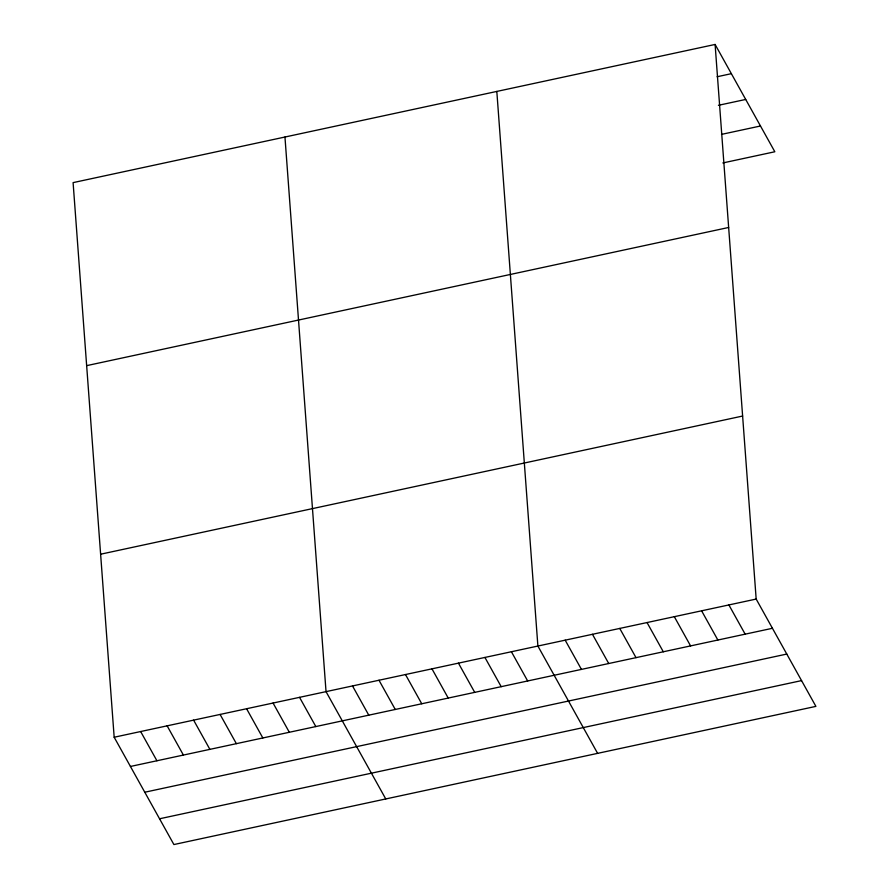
<?xml version="1.0" encoding="UTF-8"?>
<svg xmlns="http://www.w3.org/2000/svg" width="889" height="889" viewBox="0 0 889 889"><rect width="100%" height="100%" fill="white"/><g stroke="black" fill="none" stroke-linecap="round" stroke-linejoin="round"><path stroke-width="1.33" d="M715.1 44.45L73.098 182.623L114.17 737.237L173.9 844.55L815.902 706.377L756.172 599.064L715.1 44.45L774.83 151.763L722.857 162.943M717.079 76.754L731.369 73.676M718.423 105.313L745.715 99.446M721.512 134.383L760.495 125.994M86.644 365.646L728.658 227.473M100.613 554.214L742.626 416.041M114.17 737.237L756.172 599.064M130.439 766.462L772.441 628.29M144.774 792.232L786.787 654.06M159.553 818.78L801.567 680.607M728.891 604.942L745.16 634.168M701.61 610.81L717.868 640.036M674.318 616.688L690.586 645.914M647.036 622.556L663.305 651.781M619.755 628.434L636.013 657.649M592.463 634.302L608.732 663.527M565.182 640.169L581.439 669.395M597.619 753.361L537.889 646.047L496.818 91.423M511.408 651.748L527.677 680.974M484.927 657.449L501.196 686.675M458.446 663.15L474.715 692.364M431.965 668.839L448.223 698.065M405.484 674.54L421.742 703.766M378.992 680.241L395.261 709.466M352.511 685.941L368.779 715.167M385.759 798.955L326.03 691.642L284.958 137.028M299.549 697.343L315.817 726.569M273.067 703.043L289.325 732.269M246.586 708.744L262.844 737.97M220.094 714.445L236.363 743.66M193.613 720.146L209.882 749.36M167.132 725.835L183.401 755.061M140.651 731.536L156.92 760.762"/></g></svg>
